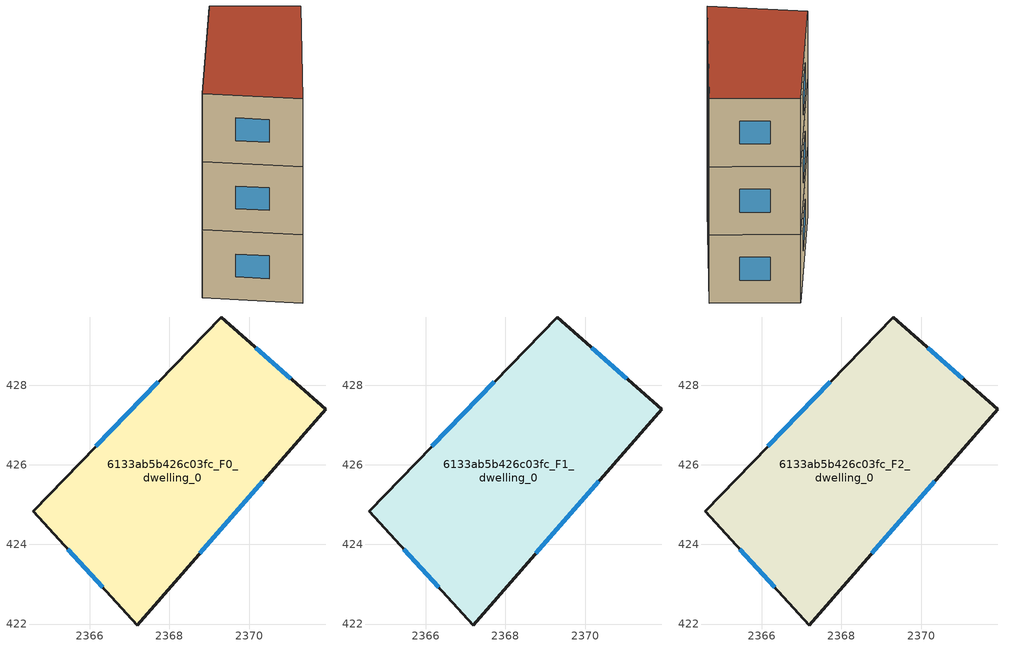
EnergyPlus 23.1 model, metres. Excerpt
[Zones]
6133ab5b426c03fc_F0_dwelling_0
 floor ground (EU_floor_Construction): 2371.93,427.4 2367.19,421.98 2364.58,424.84 2369.3,429.72 z0
 wall outside (EU_wall_Construction): 2371.93,427.4 2369.3,429.72 2364.58,424.84 2367.19,421.98 2371.93,427.4 z0:3
 window (EU_Window_Construction): 2371.05,428.17 2370.17,428.94 / 2368.77,423.78 2370.35,425.59 / 2365.45,423.88 2366.32,422.93 / 2367.72,428.09 2366.15,426.46 z1:2
6133ab5b426c03fc_F1_dwelling_0
 floor to 6133ab5b426c03fc_F0_dwelling_0 (EU_floor_Construction): 2371.93,427.4 2367.19,421.98 2364.58,424.84 2369.3,429.72 z3
 wall outside (EU_wall_Construction): 2371.93,427.4 2369.3,429.72 2364.58,424.84 2367.19,421.98 2371.93,427.4 z3:6
 window (EU_Window_Construction): 2371.05,428.17 2370.17,428.94 / 2368.77,423.78 2370.35,425.59 / 2365.45,423.88 2366.32,422.93 / 2367.72,428.09 2366.15,426.46 z4:5
6133ab5b426c03fc_F2_dwelling_0
 floor to 6133ab5b426c03fc_F1_dwelling_0 (EU_floor_Construction): 2371.93,427.4 2367.19,421.98 2364.58,424.84 2369.3,429.72 z6
 wall outside (EU_wall_Construction): 2371.93,427.4 2369.3,429.72 2364.58,424.84 2367.19,421.98 2371.93,427.4 z6:9
 window (EU_Window_Construction): 2371.05,428.17 2370.17,428.94 / 2368.77,423.78 2370.35,425.59 / 2365.45,423.88 2366.32,422.93 / 2367.72,428.09 2366.15,426.46 z7:8
 roof outside (EU_roof_Construction): 2367.19,421.98 2371.93,427.4 2369.3,429.72 2364.58,424.84 z9
[Building]
EU S2 Campaign: North Axis=0; Terrain=City; Solar Distribution=FullExterior
[Site:Location]
Bologna: Latitude=44.5; Longitude=11.25; Time Zone=1; Elevation=37
[SizingPeriod:WeatherFileDays]
AnnualSizingPeriod: Begin Month=1; Begin Day of Month=1; End Month=12; End Day of Month=31; Day of Week for Start Day=Monday; Use Weather File Daylight Saving Period=No; Use Weather File Rain and Snow Indicators=No
[MATERIAL]
EU_InternalMass_Material: Roughness=MediumRough; Thickness=0.1; Conductivity=1; Density=1800; Specific Heat=900; Thermal Absorptance=0.9; Solar Absorptance=0.7; Visible Absorptance=0.7
[MATERIAL:NOMASS] Roughness=MediumRough; Thermal Absorptance=0.9; Solar Absorptance=0.7; Visible Absorptance=0.7
Name | Thermal Resistance
EU_wall_NoMass | 0.937881
EU_roof_NoMass | 0.548572
EU_floor_NoMass | 0.71348
[WINDOWMATERIAL:SIMPLEGLAZINGSYSTEM]
EU_Window_SimpleGlazing: UFactor=4.25633; Solar Heat Gain Coefficient=0.85; Visible Transmittance=0.85
[CONSTRUCTION]
EU_wall_Construction: EU_wall_NoMass
EU_roof_Construction: EU_roof_NoMass
EU_floor_Construction: EU_floor_NoMass
EU_Window_Construction: EU_Window_SimpleGlazing
EU_InternalMass_Construction: EU_InternalMass_Material
[ZONE] Type=1; Multiplier=1; Ceiling Height=autocalculate; Floor Area=autocalculate; Part of Total Floor Area=Yes
Name | Volume
6133ab5b426c03fc_F0_dwelling_0 | 77.2317
6133ab5b426c03fc_F1_dwelling_0; 6133ab5b426c03fc_F2_dwelling_0 | 77.2302
[INTERNALMASS] Construction=EU_InternalMass_Construction; Surface Area=25.7437
Name | Zone or ZoneList
6133ab5b426c03fc_F0_dwelling_0_EU_InternalMass | 6133ab5b426c03fc_F0_dwelling_0
6133ab5b426c03fc_F1_dwelling_0_EU_InternalMass | 6133ab5b426c03fc_F1_dwelling_0
6133ab5b426c03fc_F2_dwelling_0_EU_InternalMass | 6133ab5b426c03fc_F2_dwelling_0
[OTHEREQUIPMENT] Fuel Type=Electricity; Design Level Calculation Method=Watts/Area; Power per Zone Floor Area=1; Fraction Latent=0; Fraction Radiant=0; Fraction Lost=0; Carbon Dioxide Generation Rate=0; EndUse Subcategory=EU_Step8_InternalGains
Name | Zone or ZoneList or Space or SpaceList | Schedule
EU_Step8_InternalGain_6133ab5b426c03fc_F0_dwelling_0_f000 | 6133ab5b426c03fc_F0_dwelling_0 | EU_Step8_GainSchedule_6133ab5b426c03fc_F0_dwelling_0_f000
EU_Step8_InternalGain_6133ab5b426c03fc_F1_dwelling_0_f000 | 6133ab5b426c03fc_F1_dwelling_0 | EU_Step8_GainSchedule_6133ab5b426c03fc_F1_dwelling_0_f000
EU_Step8_InternalGain_6133ab5b426c03fc_F2_dwelling_0_f000 | 6133ab5b426c03fc_F2_dwelling_0 | EU_Step8_GainSchedule_6133ab5b426c03fc_F2_dwelling_0_f000
[ZONEVENTILATION:DESIGNFLOWRATE] Schedule=EU_AlwaysOn; Design Flow Rate Calculation Method=AirChanges/Hour; Air Changes per Hour=0.687892; Ventilation Type=Natural; Fan Pressure Rise=0; Fan Total Efficiency=1; Constant Term Coefficient=1; Temperature Term Coefficient=0; Velocity Term Coefficient=0; Velocity Squared Term Coefficient=0; Minimum Indoor Temperature=-100; Maximum Indoor Temperature=100; Delta Temperature=-100; Minimum Outdoor Temperature=-100; Maximum Outdoor Temperature=100; Maximum Wind Speed=40
Name | Zone or ZoneList or Space or SpaceList
EU_ConstantAir_6133ab5b426c03fc_F0_dwelling_0 | 6133ab5b426c03fc_F0_dwelling_0
EU_ConstantAir_6133ab5b426c03fc_F1_dwelling_0 | 6133ab5b426c03fc_F1_dwelling_0
EU_ConstantAir_6133ab5b426c03fc_F2_dwelling_0 | 6133ab5b426c03fc_F2_dwelling_0
[HVACTEMPLATE:THERMOSTAT] Constant Heating Setpoint=20; Constant Cooling Setpoint=50
EU_HeatOnly_6133ab5b426c03fc_F0_dwelling_0; EU_HeatOnly_6133ab5b426c03fc_F1_dwelling_0; EU_HeatOnly_6133ab5b426c03fc_F2_dwelling_0
[HVACTEMPLATE:ZONE:IDEALLOADSAIRSYSTEM] System Availability Schedule=EU_AlwaysOn; Maximum Heating Supply Air Temperature=50; Minimum Cooling Supply Air Temperature=13; Maximum Heating Supply Air Humidity Ratio=0.0156; Minimum Cooling Supply Air Humidity Ratio=0.0077; Heating Limit=NoLimit; Cooling Limit=NoLimit; Heating Availability Schedule=EU_AlwaysOn; Cooling Availability Schedule=EU_CoolingOff; Dehumidification Control Type=ConstantSensibleHeatRatio; Cooling Sensible Heat Ratio=0.7; Dehumidification Setpoint=60; Humidification Control Type=None; Humidification Setpoint=30; Outdoor Air Method=None; Outdoor Air Flow Rate per Person=0.00944; Outdoor Air Flow Rate per Zone Floor Area=0; Outdoor Air Flow Rate per Zone=0; Demand Controlled Ventilation Type=None; Outdoor Air Economizer Type=NoEconomizer; Heat Recovery Type=None; Sensible Heat Recovery Effectiveness=0.7; Latent Heat Recovery Effectiveness=0.65
Name | Template Thermostat
6133ab5b426c03fc_F0_dwelling_0 | EU_HeatOnly_6133ab5b426c03fc_F0_dwelling_0
6133ab5b426c03fc_F1_dwelling_0 | EU_HeatOnly_6133ab5b426c03fc_F1_dwelling_0
6133ab5b426c03fc_F2_dwelling_0 | EU_HeatOnly_6133ab5b426c03fc_F2_dwelling_0
[SIZING:ZONE] Zone Cooling Design Supply Air Temperature Input Method=SupplyAirTemperature; Zone Cooling Design Supply Air Temperature=13; Zone Heating Design Supply Air Temperature Input Method=SupplyAirTemperature; Zone Heating Design Supply Air Temperature=50; Zone Cooling Design Supply Air Humidity Ratio=0.008; Zone Heating Design Supply Air Humidity Ratio=0.008; Cooling Design Air Flow Method=DesignDay; Cooling Design Air Flow Rate=0; Cooling Minimum Air Flow per Zone Floor Area=0.000762; Cooling Minimum Air Flow=0; Cooling Minimum Air Flow Fraction=0.2; Heating Design Air Flow Method=DesignDay; Heating Design Air Flow Rate=0; Heating Maximum Air Flow per Zone Floor Area=0.002032; Heating Maximum Air Flow=0.141576; Heating Maximum Air Flow Fraction=0.3; Account for Dedicated Outdoor Air System=No; Dedicated Outdoor Air System Control Strategy=NeutralSupplyAir; Dedicated Outdoor Air Low Setpoint Temperature for Design=autosize; Dedicated Outdoor Air High Setpoint Temperature for Design=autosize; Zone Load Sizing Method=Sensible Load Only No Latent Load; Zone Latent Cooling Design Supply Air Humidity Ratio Input Method=HumidityRatioDifference; Zone Cooling Design Supply Air Humidity Ratio Difference=0.005; Zone Latent Heating Design Supply Air Humidity Ratio Input Method=HumidityRatioDifference; Zone Humidification Design Supply Air Humidity Ratio Difference=0.005
6133ab5b426c03fc_F0_dwelling_0; 6133ab5b426c03fc_F1_dwelling_0; 6133ab5b426c03fc_F2_dwelling_0
[SCHEDULE:CONSTANT]
Name | Hourly Value
EU_AlwaysOn | 1
EU_CoolingOff | 0
[SCHEDULE:FILE] Column Number=1; Rows to Skip at Top=0; Number of Hours of Data=8760; Column Separator=Comma; Interpolate to Timestep=No; Minutes per Item=60; Adjust Schedule for Daylight Savings=Yes
Name | File
EU_Step8_GainSchedule_6133ab5b426c03fc_F0_dwelling_0_f000 | ../../schedules/6133ab5b426c03fc/6133ab5b426c03fc_F0_dwelling_0_f000_gain.csv
EU_Step8_GainSchedule_6133ab5b426c03fc_F1_dwelling_0_f000 | ../../schedules/6133ab5b426c03fc/6133ab5b426c03fc_F1_dwelling_0_f000_gain.csv
EU_Step8_GainSchedule_6133ab5b426c03fc_F2_dwelling_0_f000 | ../../schedules/6133ab5b426c03fc/6133ab5b426c03fc_F2_dwelling_0_f000_gain.csv
